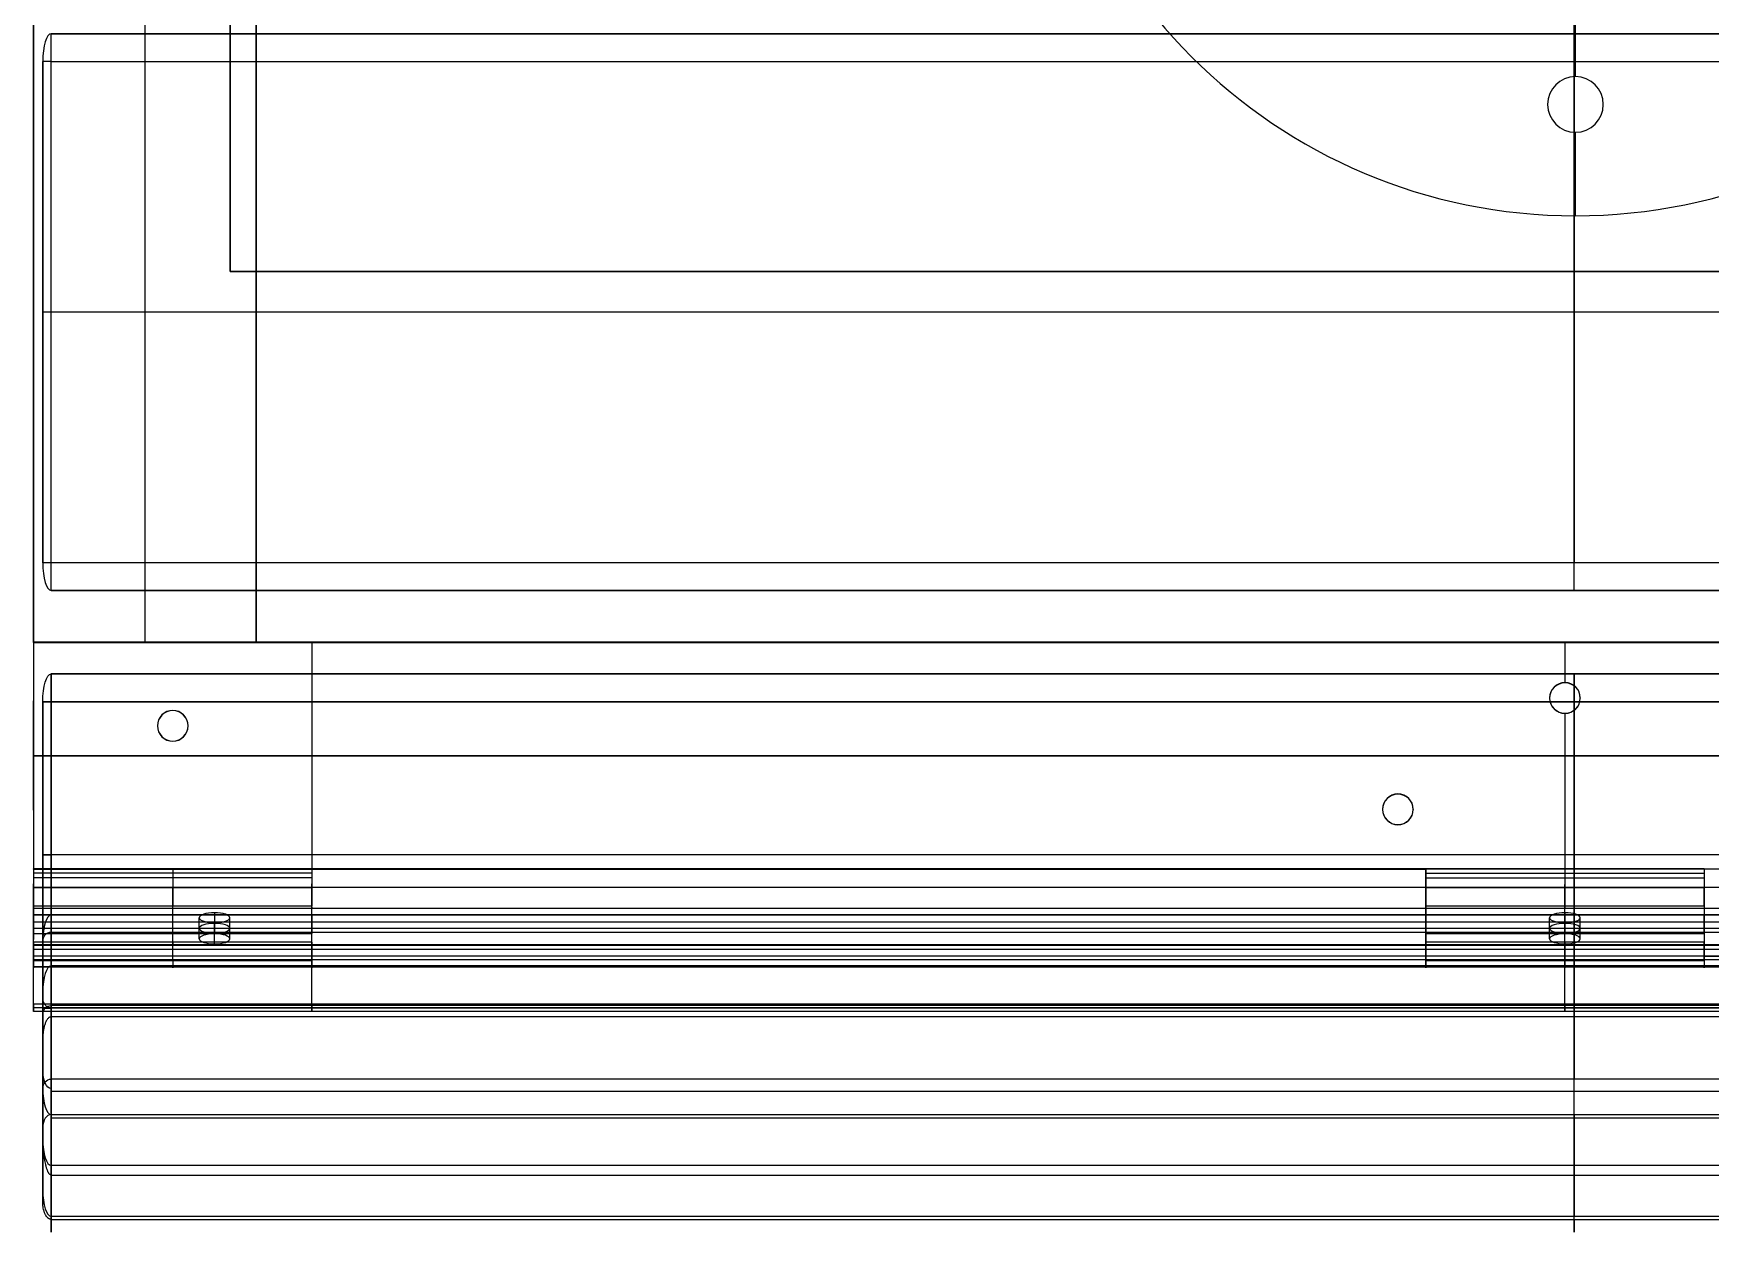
# Model space of a CAD drawing. Header units: millimetres. Extents: x -3602 to 1532, y 0 to 13678.
# Drawn here: x -3602.3 to -3301.1, y 13115.9 to 13332.2 of the extents above; entities that cross this region are included whole.
import ezdxf

# ---------------------------------------------------------------- set-up
doc = ezdxf.new("R2010")
doc.units = ezdxf.units.MM
doc.header["$MEASUREMENT"] = 0
doc.layers.add('Domyślny', color=7, linetype='Continuous', true_color=0x000000)

# ---------------------------------------------------------------- blocks, each defined once
blk = doc.blocks.new('deska 2 siedziska awki Soft 02.012 SN')
at = {"layer": 'Domyślny'}
for p, q in [((5, 0), (1795, 0)), ((900, 0, 14), (900, 0, -14)), ((0, -73.03), (0, -5)), ((900, -5, -19), (900, -60, -19)), ((900, -60, 19), (900, -5, 19)), ((1800, -73.03), (1800, -5)), ((5, -32.5, -19), (1795, -32.5, -19)), ((5, -32.5, 19), (1795, -32.5, 19)), ((0, -43.46, 14), (0, -43.46, -14)), ((1800, -43.46, 14), (1800, -43.46, -14)), ((0, -58.03, 14), (0, -81.92, -8.3)), ((5, -60, -19), (1795, -60, -19)), ((5, -60, 19), (5, -90, -9)), ((900, -90, -9), (900, -60, 19)), ((1800, -58.03, 14), (1800, -81.92, -8.3)), ((5, -75, 5), (1795, -75, 5))]:
    blk.add_line(p, q, dxfattribs=at)
for centre, start, end in [((5, -5, -14), 90, 180), ((5, -5, 14), 90, 180), ((5, -5), 90, 180), ((1795, -5, 14), 360, 90), ((1795, -5), 0, 90), ((1795, -5, -14), 360, 90)]:
    blk.add_arc(centre, 5, start, end, dxfattribs=at)
at = {"layer": 'Domyślny', "extrusion": (1, 3.90799e-15, 5.32907e-15)}
blk.add_arc((-5, 14, 5), 5, 0, 90, dxfattribs=at)
at = {"layer": 'Domyślny', "extrusion": (1, 0, 0)}
for centre, radius, start, end in [((-5, -14, 900), 5, 270, 0), ((-5, 14, 900), 5, 0, 90), ((-5, 14, 1795), 5, 0, 90), ((-5, -14, 1795), 5, 270, 0), ((-60, 31, 900), 50, 233.1301, 270), ((-60, 31, 1795), 50, 233.1301, 270)]:
    blk.add_arc(centre, radius, start, end, dxfattribs=at)
at = {"layer": 'Domyślny', "extrusion": (1, 9.59233e-15, -5.32907e-15)}
blk.add_arc((-5, -14, 5), 5, 270, 0, dxfattribs=at)
at = {"layer": 'Domyślny', "extrusion": (0, 1, 0)}
for centre, start, end in [((-5, -14, -5), 270, 360), ((-5, -14, -32.5), 270, 0), ((-5, 14, -32.5), 0, 90), ((-1795, -14, -32.5), 180, 270), ((-1795, 14, -32.5), 90, 180)]:
    blk.add_arc(centre, 5, start, end, dxfattribs=at)
at = {"layer": 'Domyślny', "extrusion": (-3.55271e-16, 1, 3.80829e-30)}
blk.add_arc((-5, 14, -5), 5, 0, 90, dxfattribs=at)
at = {"layer": 'Domyślny', "extrusion": (-7.10543e-16, 1, -3.23433e-29)}
blk.add_arc((-1795, -14, -5), 5, 180, 270, dxfattribs=at)
at = {"layer": 'Domyślny', "extrusion": (-5.32907e-16, 1, -1.77636e-16)}
blk.add_arc((-1795, 14, -5), 5, 90, 180, dxfattribs=at)
at = {"layer": 'Domyślny', "extrusion": (1, -3.01703e-15, -1.45143e-14)}
blk.add_arc((-60, 31), 45, 240.847, 270, dxfattribs=at)
at = {"layer": 'Domyślny', "extrusion": (-2.84217e-15, 1, -2.84217e-15)}
blk.add_arc((-5, -14, -60), 5, 270, 0, dxfattribs=at)
at = {"layer": 'Domyślny', "extrusion": (1, 6.91713e-15, 1.03597e-14)}
blk.add_arc((-60, 31, 5), 50, 233.1301, 270, dxfattribs=at)
at = {"layer": 'Domyślny', "extrusion": (-2.84217e-15, 1, 1.42109e-15)}
blk.add_arc((-1795, -14, -60), 5, 180, 270, dxfattribs=at)
at = {"layer": 'Domyślny', "extrusion": (1, 1.15438e-13, 4.04033e-13)}
blk.add_arc((-60, 31, 1800), 45, 240.847, 270, dxfattribs=at)
at = {"layer": 'Domyślny', "extrusion": (0, 0.731055, 0.682318)}
for centre, start, end in [((-5, 49.83, -50.7), 0, 90), ((-1795, 49.83, -50.7), 90, 180)]:
    blk.add_arc(centre, 5, start, end, dxfattribs=at)
at = {"layer": 'Domyślny'}
for points in [[(5, 0, 14), (5, 0), (5, 0, -14)], [(1795, 0, 14), (900, 0, 14), (5, 0, 14)], [(5, 0, -14), (900, 0, -14), (1795, 0, -14)], [(1795, 0, -14), (1795, 0), (1795, 0, 14)], [(0, -60, -14), (0, -32.5, -14), (0, -5, -14)], [(0, -5, 14), (0, -31.51, 14), (0, -58.03, 14)], [(0, -5, -14), (0, -5), (0, -5, 14)], [(1795, -5, -19), (900, -5, -19), (5, -5, -19)], [(5, -5, -19), (5, -32.5, -19), (5, -60, -19)], [(5, -5, 19), (900, -5, 19), (1795, -5, 19)], [(5, -60, 19), (5, -32.5, 19), (5, -5, 19)], [(1795, -60, -19), (1795, -32.5, -19), (1795, -5, -19)], [(1795, -5, 19), (1795, -32.5, 19), (1795, -60, 19)], [(1800, -5, -14), (1800, -5), (1800, -5, 14)], [(1800, -5, 14), (1800, -31.51, 14), (1800, -58.03, 14)], [(1800, -60, -14), (1800, -32.5, -14), (1800, -5, -14)], [(5, -60, 19), (900, -60, 19), (1795, -60, 19)], [(5, -90, -9), (5, -75, 5), (5, -60, 19)], [(1795, -60, 19), (1795, -75, 5), (1795, -90, -9)], [(1795, -90, -9), (900, -90, -9), (5, -90, -9)]]:
    blk.add_open_spline(points, degree=2, dxfattribs=at)
for points, knots in [([(5, -60, 19), (4.73, -60, 19), (4.46, -59.99, 18.98), (4.07, -59.97, 18.92), (3.95, -59.96, 18.89), (3.71, -59.93, 18.83), (3.59, -59.92, 18.8), (3.26, -59.88, 18.69), (3.05, -59.85, 18.61), (2.68, -59.78, 18.43), (2.51, -59.74, 18.34), (2.19, -59.66, 18.14), (2.04, -59.62, 18.03), (1.77, -59.54, 17.82), (1.65, -59.49, 17.71), (1.41, -59.4, 17.49), (1.31, -59.36, 17.37), (1.11, -59.27, 17.15), (1.02, -59.22, 17.03), (0.77, -59.08, 16.68), (0.63, -58.99, 16.44), (0.39, -58.8, 15.96), (0.3, -58.71, 15.72), (0.15, -58.51, 15.23), (0.09, -58.42, 14.98), (0.02, -58.22, 14.49), (0, -58.13, 14.25), (0, -58.03, 14)], [-3.141593, -3.141593, -3.141593, -3.141593, -3.043631, -3.043631, -2.99465, -2.99465, -2.945669, -2.945669, -2.847502, -2.847502, -2.749335, -2.749335, -2.651095, -2.651095, -2.552855, -2.552855, -2.454641, -2.454641, -2.356427, -2.356427, -2.160019, -2.160019, -1.963614, -1.963614, -1.7672, -1.7672, -1.570796, -1.570796, -1.570796, -1.570796]), ([(1795, -60, 19), (1795.27, -60, 19), (1795.54, -59.99, 18.98), (1795.93, -59.97, 18.92), (1796.05, -59.96, 18.89), (1796.29, -59.93, 18.83), (1796.41, -59.92, 18.8), (1796.74, -59.88, 18.69), (1796.95, -59.85, 18.61), (1797.32, -59.78, 18.43), (1797.49, -59.74, 18.34), (1797.81, -59.66, 18.14), (1797.96, -59.62, 18.03), (1798.23, -59.54, 17.82), (1798.35, -59.49, 17.71), (1798.59, -59.4, 17.49), (1798.69, -59.36, 17.37), (1798.89, -59.27, 17.15), (1798.98, -59.22, 17.03), (1799.23, -59.08, 16.68), (1799.37, -58.99, 16.44), (1799.61, -58.8, 15.96), (1799.7, -58.71, 15.72), (1799.85, -58.51, 15.23), (1799.91, -58.42, 14.98), (1799.98, -58.22, 14.49), (1800, -58.13, 14.25), (1800, -58.03, 14)], [0, 0, 0, 0, 0.097962, 0.097962, 0.146943, 0.146943, 0.195923, 0.195923, 0.294091, 0.294091, 0.392258, 0.392258, 0.490498, 0.490498, 0.588738, 0.588738, 0.686952, 0.686952, 0.785166, 0.785166, 0.981574, 0.981574, 1.177978, 1.177978, 1.374393, 1.374393, 1.570796, 1.570796, 1.570796, 1.570796]), ([(0, -81.92, -8.3), (0, -82.26, -8.34), (0.01, -82.6, -8.38), (0.06, -83.28, -8.46), (0.1, -83.62, -8.49), (0.21, -84.31, -8.56), (0.27, -84.65, -8.6), (0.44, -85.35, -8.66), (0.54, -85.69, -8.7), (0.73, -86.21, -8.74), (0.8, -86.39, -8.75), (0.95, -86.73, -8.78), (1.03, -86.91, -8.8), (1.2, -87.26, -8.82), (1.3, -87.43, -8.84), (1.51, -87.78, -8.86), (1.63, -87.95, -8.87), (1.82, -88.21, -8.89), (1.89, -88.3, -8.9), (2.03, -88.47, -8.91), (2.11, -88.56, -8.91), (2.27, -88.73, -8.93), (2.35, -88.82, -8.93), (2.54, -88.99, -8.94), (2.64, -89.07, -8.95), (2.85, -89.24, -8.96), (2.96, -89.33, -8.96), (3.16, -89.45, -8.97), (3.22, -89.49, -8.97), (3.37, -89.57, -8.98), (3.44, -89.61, -8.98), (3.61, -89.69, -8.98), (3.7, -89.73, -8.99), (3.89, -89.81, -8.99), (3.99, -89.84, -8.99), (4.17, -89.89, -8.99), (4.23, -89.91, -9), (4.36, -89.94, -9), (4.43, -89.95, -9), (4.58, -89.97, -9), (4.66, -89.98, -9), (4.83, -90, -9), (4.91, -90, -9), (5, -90, -9)], [-0.00001449, -0.00001449, -0.00001449, -0.00001449, 0.00128883, 0.00128883, 0.00259215, 0.00259215, 0.00389548, 0.00389548, 0.00519879, 0.00519879, 0.00585046, 0.00585046, 0.00650212, 0.00650212, 0.00715381, 0.00715381, 0.0078055, 0.0078055, 0.00813133, 0.00813133, 0.00845715, 0.00845715, 0.00878298, 0.00878298, 0.00910881, 0.00910881, 0.00943446, 0.00943446, 0.00959729, 0.00959729, 0.00976011, 0.00976011, 0.00992294, 0.00992294, 0.01008576, 0.01008576, 0.01016717, 0.01016717, 0.01024859, 0.01024859, 0.01033, 0.01033, 0.01041141, 0.01041141, 0.01041141, 0.01041141]), ([(1795, -90, -9), (1795.09, -90, -9), (1795.17, -90, -9), (1795.34, -89.98, -9), (1795.42, -89.97, -9), (1795.57, -89.95, -9), (1795.64, -89.94, -9), (1795.77, -89.91, -9), (1795.83, -89.89, -8.99), (1796.01, -89.84, -8.99), (1796.11, -89.81, -8.99), (1796.3, -89.73, -8.99), (1796.39, -89.69, -8.98), (1796.56, -89.61, -8.98), (1796.63, -89.57, -8.98), (1796.78, -89.49, -8.97), (1796.84, -89.45, -8.97), (1797.04, -89.33, -8.96), (1797.15, -89.24, -8.96), (1797.36, -89.07, -8.95), (1797.46, -88.99, -8.94), (1797.65, -88.82, -8.93), (1797.73, -88.73, -8.93), (1797.89, -88.56, -8.91), (1797.97, -88.47, -8.91), (1798.11, -88.3, -8.9), (1798.18, -88.21, -8.89), (1798.37, -87.95, -8.87), (1798.49, -87.78, -8.86), (1798.7, -87.43, -8.84), (1798.8, -87.26, -8.82), (1798.97, -86.91, -8.8), (1799.05, -86.73, -8.78), (1799.2, -86.39, -8.75), (1799.27, -86.21, -8.74), (1799.46, -85.69, -8.7), (1799.56, -85.35, -8.66), (1799.73, -84.65, -8.6), (1799.79, -84.31, -8.56), (1799.9, -83.62, -8.49), (1799.94, -83.28, -8.46), (1799.99, -82.6, -8.38), (1800, -82.26, -8.34), (1800, -81.92, -8.3)], [0, 0, 0, 0, 0.00008149, 0.00008149, 0.00016298, 0.00016298, 0.00024446, 0.00024446, 0.00032595, 0.00032595, 0.00048893, 0.00048893, 0.0006519, 0.0006519, 0.00081488, 0.00081488, 0.00097785, 0.00097785, 0.0013038, 0.0013038, 0.00162994, 0.00162994, 0.00195607, 0.00195607, 0.0022822, 0.0022822, 0.00260833, 0.00260833, 0.00326062, 0.00326062, 0.00391291, 0.00391291, 0.00456518, 0.00456518, 0.00521746, 0.00521746, 0.00652198, 0.00652198, 0.00782651, 0.00782651, 0.00913105, 0.00913105, 0.01043558, 0.01043558, 0.01043558, 0.01043558])]:
    blk.add_open_spline(points, degree=3, knots=knots, dxfattribs=at)
blk = doc.blocks.new('ZD 06_Bez rowka')
at = {"layer": 'Domyślny'}
for p, q in [((-45, 19), (45, 19)), ((0, 19, -895), (0, 19, 895)), ((-50, -19), (-50, 14)), ((0, -19, 900), (0, 14, 900)), ((0, -19, -900), (0, 14, -900)), ((50, -19), (50, 14)), ((-50, -2.5, 895), (-50, -2.5, -895)), ((-45, -2.5, 900), (45, -2.5, 900)), ((-45, -2.5, -900), (45, -2.5, -900)), ((50, -2.5, -895), (50, -2.5, 895)), ((50, -19), (-50, -19)), ((0, -19, -900), (0, -19, 900))]:
    blk.add_line(p, q, dxfattribs=at)
for centre, start, end in [((-45, 14, -895), 90, 180), ((-45, 14, 895), 90, 180), ((-45, 14, -895), 90, 180), ((-45, 14), 90, 180), ((45, 14, -895), 360, 90), ((45, 14, 895), 360, 90), ((45, 14, -895), 0, 90), ((45, 14), 0, 90)]:
    blk.add_arc(centre, 5, start, end, dxfattribs=at)
at = {"layer": 'Domyślny', "extrusion": (1, 1.84741e-14, 9.09495e-14)}
blk.add_arc((14, -895, -45), 5, 270, 0, dxfattribs=at)
at = {"layer": 'Domyślny', "extrusion": (1, -7.10543e-15, -1.56319e-14)}
blk.add_arc((14, 895, -45), 5, 0, 90, dxfattribs=at)
at = {"layer": 'Domyślny', "extrusion": (1, 0, 0)}
for centre, start, end in [((14, -895), 270, 0), ((14, 895), 0, 90)]:
    blk.add_arc(centre, 5, start, end, dxfattribs=at)
at = {"layer": 'Domyślny', "extrusion": (1, -7.10543e-15, 1.08002e-13)}
blk.add_arc((14, -895, 45), 5, 270, 0, dxfattribs=at)
at = {"layer": 'Domyślny', "extrusion": (1, 3.55271e-14, 1.13687e-14)}
blk.add_arc((14, 895, 45), 5, 0, 90, dxfattribs=at)
at = {"layer": 'Domyślny', "extrusion": (-1.42109e-15, 1, -2.84217e-15)}
blk.add_arc((45, -895, 14), 5, 270, 360, dxfattribs=at)
at = {"layer": 'Domyślny', "extrusion": (-8.52651e-15, 1, 1.20792e-14)}
blk.add_arc((45, 895, 14), 5, 0, 90, dxfattribs=at)
at = {"layer": 'Domyślny', "extrusion": (-4.0492e-29, 1, -1.42109e-15)}
blk.add_arc((-45, -895, 14), 5, 180, 270, dxfattribs=at)
at = {"layer": 'Domyślny', "extrusion": (5.68434e-15, 1, -1.29656e-28)}
blk.add_arc((-45, 895, 14), 5, 90, 180, dxfattribs=at)
at = {"layer": 'Domyślny', "extrusion": (0, 1, 0)}
for centre, start, end in [((45, -895, -2.5), 270, 0), ((45, 895, -2.5), 0, 90), ((-45, -895, -2.5), 180, 270), ((-45, 895, -2.5), 90, 180)]:
    blk.add_arc(centre, 5, start, end, dxfattribs=at)
at = {"layer": 'Domyślny', "extrusion": (-1.06581e-14, 1, -1.49214e-14)}
blk.add_arc((45, -895, -19), 5, 270, 0, dxfattribs=at)
at = {"layer": 'Domyślny', "extrusion": (6.39488e-15, 1, -7.10543e-16)}
blk.add_arc((45, 895, -19), 5, 0, 90, dxfattribs=at)
at = {"layer": 'Domyślny', "extrusion": (5.68434e-15, 1, -1.42109e-14)}
blk.add_arc((-45, -895, -19), 5, 180, 270, dxfattribs=at)
at = {"layer": 'Domyślny', "extrusion": (-2.77112e-14, 1, -1.42109e-14)}
blk.add_arc((-45, 895, -19), 5, 90, 180, dxfattribs=at)
at = {"layer": 'Domyślny'}
for points in [[(-45, 19, -895), (0, 19, -895), (45, 19, -895)], [(-45, 19, 895), (-45, 19), (-45, 19, -895)], [(45, 19, 895), (0, 19, 895), (-45, 19, 895)], [(45, 19, -895), (45, 19), (45, 19, 895)], [(-50, 14, 895), (-50, -2.5, 895), (-50, -19, 895)], [(-50, 14, -895), (-50, 14), (-50, 14, 895)], [(-50, -19, -895), (-50, -2.5, -895), (-50, 14, -895)], [(45, 14, 900), (0, 14, 900), (-45, 14, 900)], [(-45, 14, 900), (-45, -2.5, 900), (-45, -19, 900)], [(45, 14, -900), (0, 14, -900), (-45, 14, -900)], [(-45, 14, -900), (-45, -2.5, -900), (-45, -19, -900)], [(45, -19, 900), (45, -2.5, 900), (45, 14, 900)], [(45, -19, -900), (45, -2.5, -900), (45, 14, -900)], [(50, 14, 895), (50, 14), (50, 14, -895)], [(50, -19, 895), (50, -2.5, 895), (50, 14, 895)], [(50, 14, -895), (50, -2.5, -895), (50, -19, -895)], [(-50, -19, 895), (-50, -19), (-50, -19, -895)], [(-45, -19, 900), (0, -19, 900), (45, -19, 900)], [(45, -19, -900), (0, -19, -900), (-45, -19, -900)], [(50, -19, 895), (50, -19), (50, -19, -895)]]:
    blk.add_open_spline(points, degree=2, dxfattribs=at)

msp = doc.modelspace()

# ---------------------------------------------------------------- linework, layer by layer
at = {"layer": 'Domyślny'}
for p, q in [((-3602.27, 13571.6, 379), (-3602.27, 13222.82, 379)), ((-3602.27, 13571.58, 377), (-3602.27, 13222.82, 377)), ((-3602.27, 13222.82, 375), (-3602.27, 13571.57, 375)), ((-3582.27, 13571.6, 379), (-3582.27, 13222.82, 379)), ((-3582.27, 13571.57, 375), (-3582.27, 13222.82, 375)), ((-3562.27, 13222.82, 379), (-3562.27, 13571.6, 379)), ((-3562.27, 13571.58, 377), (-3562.27, 13222.82, 377)), ((-3562.27, 13222.82, 375), (-3562.27, 13571.57, 375)), ((-3325.39, 13324.44, -222.35), (-3325.39, 13345.94, -222.35)), ((-3325.39, 13324.44, -228.35), (-3325.39, 13345.94, -228.35)), ((-3325.39, 13324.44, -228.35), (-3325.39, 13324.44, -222.35)), ((-3330.39, 13319.44, -228.35), (-3330.39, 13319.44, -222.35)), ((-3320.39, 13319.44, -228.35), (-3320.39, 13319.44, -222.35)), ((-3325.39, 13314.44, -222.35), (-3325.39, 13314.44, -228.35)), ((-3325.39, 13299.44, -222.35), (-3325.39, 13314.44, -222.35)), ((-3325.39, 13299.44, -228.35), (-3325.39, 13314.44, -228.35)), ((-3325.39, 13299.44, -228.35), (-3325.39, 13299.44, -222.35)), ((-3566.98, 13289.44, 378.9), (-3566.98, 13289.44, 374.9)), ((-3325.6, 13289.44, 374.9), (-3325.6, 13289.44, 378.9)), ((-3602.27, 13222.83, 377), (-3552.27, 13222.83, 377)), ((-3602.27, 13222.83, 377), (-3052.27, 13222.83, 377)), ((-3327.27, 13222.85, 375), (-3327.27, 13215.6, 374.94)), ((-3327.27, 13222.85, 375), (-3327.27, 13222.82, 379)), ((-3327.27, 13222.82, 379), (-3327.27, 13215.57, 378.94)), ((-3327.27, 13215.57, 378.94), (-3327.27, 13215.6, 374.94)), ((-3602.27, 13192.67, 374.74), (-3602.27, 13212.3, 378.91)), ((-3577.27, 13210.57, 378.89), (-3577.27, 13210.6, 374.89)), ((-3330.02, 13212.85, 374.91), (-3330.02, 13212.82, 378.91)), ((-3324.52, 13212.85, 374.91), (-3324.52, 13212.82, 378.91)), ((-3580.02, 13207.85, 374.87), (-3580.02, 13207.82, 378.87)), ((-3574.52, 13207.85, 374.87), (-3574.52, 13207.82, 378.87)), ((-3327.27, 13210.1, 374.89), (-3327.27, 13210.07, 378.89)), ((-3327.27, 13210.1, 374.89), (-3327.27, 13182.15, 374.64)), ((-3327.27, 13210.07, 378.89), (-3327.27, 13182.12, 378.64)), ((-3577.27, 13205.1, 374.84), (-3577.27, 13205.07, 378.84)), ((-3602.27, 13202.06, 378.82), (-3602.27, 13202.91, 374.82)), ((-3602.27, 13202.5, 374.82), (-3552.27, 13202.5, 374.82)), ((-3602.27, 13202.5, 374.82), (-3052.27, 13202.5, 374.82)), ((-3602.27, 13202.47, 378.82), (-3552.27, 13202.47, 378.82)), ((-3602.27, 13202.47, 378.82), (-3052.27, 13202.47, 378.82)), ((-3357.27, 13195.57, 378.76), (-3357.27, 13195.6, 374.76)), ((-3360.02, 13192.85, 374.74), (-3360.02, 13192.82, 378.74)), ((-3354.52, 13192.85, 374.74), (-3354.52, 13192.82, 378.74)), ((-3357.27, 13190.1, 374.71), (-3357.27, 13190.07, 378.71)), ((-3357.27, 13190.1, 374.71), (-3357.27, 13190.07, 378.71)), ((-3602.27, 13182.14, 376.52), (-3602.27, 13175.56, 375.13)), ((-3352.27, 13182.13, 376.64), (-3602.27, 13182.13, 376.64)), ((-3552.27, 13181.36, 374.56), (-3602.27, 13181.36, 374.56)), ((-3552.27, 13180.52, 378.47), (-3602.27, 13180.52, 378.47)), ((-3552.27, 13182.14, 376.52), (-3552.27, 13175.56, 375.13)), ((-3302.27, 13182.15, 374.64), (-3352.27, 13182.15, 374.64)), ((-3352.27, 13175.56, 375.13), (-3352.27, 13182.14, 376.52)), ((-3302.27, 13182.12, 378.64), (-3352.27, 13182.12, 378.64)), ((-3352.27, 13181.36, 374.56), (-3302.27, 13181.36, 374.56)), ((-3352.27, 13180.52, 378.47), (-3302.27, 13180.52, 378.47)), ((-3302.27, 13182.14, 376.52), (-3302.27, 13175.56, 375.13)), ((-3302.27, 13182.13, 376.64), (-3052.27, 13182.13, 376.64)), ((-3602.27, 13178.59, 377.79), (-3602.27, 13179.48, 373.59)), ((-3577.27, 13169.01, 357.7), (-3577.27, 13178.83, 372.82)), ((-3552.27, 13178.59, 377.79), (-3552.27, 13179.48, 373.59)), ((-3352.27, 13179.48, 373.59), (-3352.27, 13178.59, 377.79)), ((-3327.27, 13174.25, 337.92), (-3327.27, 13178.89, 324.45)), ((-3327.27, 13169.01, 357.7), (-3327.27, 13178.83, 372.82)), ((-3302.27, 13179.48, 373.59), (-3302.27, 13178.59, 377.79)), ((-3602.27, 13175.01, 366.94), (-3602.27, 13169.48, 365.76)), ((-3577.27, 13165.65, 359.87), (-3577.27, 13175.48, 375)), ((-3569.77, 13174.25, 337.92), (-3569.77, 13170.47, 336.62)), ((-3552.27, 13167.33, 358.78), (-3552.27, 13177.16, 373.91)), ((-3352.27, 13177.16, 373.91), (-3352.27, 13167.33, 358.78)), ((-3327.27, 13165.65, 359.87), (-3327.27, 13175.48, 375)), ((-3327.27, 13170.47, 336.62), (-3327.27, 13175.11, 323.15)), ((-3327.27, 13174.25, 337.92), (-3327.27, 13170.47, 336.62)), ((-3302.27, 13177.16, 373.91), (-3302.27, 13167.33, 358.78)), ((-3602.27, 13173.92, 365.26), (-3552.27, 13173.92, 365.26)), ((-3602.27, 13171.66, 369.11), (-3602.27, 13172.83, 363.58)), ((-3602.27, 13171.51, 345.88), (-3552.27, 13171.51, 345.88)), ((-3572.52, 13169.58, 339.22), (-3572.52, 13173.36, 340.52)), ((-3569.77, 13168.68, 341.82), (-3569.77, 13172.46, 343.12)), ((-3567.02, 13169.58, 339.22), (-3567.02, 13173.36, 340.52)), ((-3552.27, 13173.92, 365.26), (-3552.27, 13170.57, 367.44)), ((-3552.27, 13171.51, 345.88), (-3092.27, 13171.51, 345.88)), ((-3352.27, 13173.92, 365.26), (-3302.27, 13173.92, 365.26)), ((-3352.27, 13173.92, 365.26), (-3352.27, 13170.57, 367.44)), ((-3330.02, 13169.58, 339.22), (-3330.02, 13173.36, 340.52)), ((-3327.27, 13157.86, 308.74), (-3327.27, 13173.93, 314.28)), ((-3327.27, 13156.56, 312.53), (-3327.27, 13172.63, 318.06)), ((-3327.27, 13168.68, 341.82), (-3327.27, 13172.46, 343.12)), ((-3327.27, 13168.48, 354.69), (-3327.27, 13172.46, 343.12)), ((-3324.52, 13169.58, 339.22), (-3324.52, 13173.36, 340.52)), ((-3302.27, 13170.57, 367.44), (-3302.27, 13173.92, 365.26)), ((-3602.27, 13170.57, 367.44), (-3552.27, 13170.57, 367.44)), ((-3602.27, 13169.01, 357.7), (-3602.27, 13164.46, 356.73)), ((-3552.27, 13169.01, 357.7), (-3552.27, 13164.46, 356.73)), ((-3352.27, 13170.57, 367.44), (-3302.27, 13170.57, 367.44)), ((-3352.27, 13164.46, 356.73), (-3352.27, 13169.01, 357.7)), ((-3352.27, 13168.45, 354.69), (-3302.27, 13168.45, 354.69)), ((-3327.27, 13164.54, 353.85), (-3327.27, 13168.68, 341.82)), ((-3302.27, 13169.01, 357.7), (-3302.27, 13164.46, 356.73)), ((-3602.27, 13167.73, 344.58), (-3552.27, 13167.73, 344.58)), ((-3602.27, 13165.94, 359.69), (-3602.27, 13167.07, 354.39)), ((-3352.27, 13166.49, 354.27), (-3602.27, 13166.49, 354.27)), ((-3602.27, 13165.9, 311.51), (-3552.27, 13165.9, 311.51)), ((-3552.27, 13167.73, 344.58), (-3092.27, 13167.73, 344.58)), ((-3552.27, 13165.94, 359.69), (-3552.27, 13167.07, 354.39)), ((-3552.27, 13165.9, 311.51), (-3092.27, 13165.9, 311.51)), ((-3352.27, 13167.07, 354.39), (-3352.27, 13165.94, 359.69)), ((-3302.27, 13167.07, 354.39), (-3302.27, 13165.94, 359.69)), ((-3302.27, 13166.49, 354.27), (-3052.27, 13166.49, 354.27)), ((-3602.27, 13164.6, 315.29), (-3552.27, 13164.6, 315.29)), ((-3552.27, 13164.6, 315.29), (-3092.27, 13164.6, 315.29)), ((-3302.27, 13164.54, 353.85), (-3352.27, 13164.54, 353.85)), ((-3552.27, 13157.21, 310.64), (-3602.27, 13157.21, 310.64)), ((-3092.27, 13157.21, 310.64), (-3552.27, 13157.21, 310.64)), ((-3327.27, 13157.86, 308.74), (-3327.27, 13156.56, 312.53))]:
    msp.add_line(p, q, dxfattribs=at)
for centre, radius, start, end in [((-3325.39, 13396.94, -222.35), 97.5, 90, 270), ((-3325.39, 13396.94, -228.35), 97.5, 90, 270), ((-3325.39, 13396.94, -225.35), 97.5, 90, 270), ((-3325.39, 13396.94, -222.35), 97.5, 270, 90), ((-3325.39, 13396.94, -228.35), 97.5, 270, 90), ((-3325.39, 13396.94, -225.35), 97.5, 270, 90), ((-3325.39, 13319.44, -228.35), 5, 90, 270), ((-3325.39, 13319.44, -222.35), 5, 90, 270), ((-3325.39, 13319.44, -225.35), 5, 90, 270), ((-3325.39, 13319.44, -228.35), 5, 270, 90), ((-3325.39, 13319.44, -222.35), 5, 270, 90), ((-3325.39, 13319.44, -225.35), 5, 270, 90)]:
    msp.add_arc(centre, radius, start, end, dxfattribs=at)
at = {"layer": 'Domyślny', "extrusion": (-3.21743e-15, -0.008727, 0.999962)}
for centre in [(-3327.27, 13215.62, 259.59), (-3357.27, 13195.62, 263.59)]:
    msp.add_arc(centre, 2.75, 90, 270, dxfattribs=at)
at = {"layer": 'Domyślny', "extrusion": (0, -0.008727, 0.999962)}
for centre, start, end in [((-3327.27, 13215.62, 261.59), 90, 270), ((-3327.27, 13215.62, 261.59), 270, 90), ((-3577.27, 13210.62, 259.59), 90, 270), ((-3577.27, 13210.62, 261.59), 90, 270), ((-3577.27, 13210.62, 259.59), 270, 90), ((-3577.27, 13210.62, 261.59), 270, 90), ((-3577.27, 13210.62, 263.59), 270, 90), ((-3357.27, 13195.62, 261.59), 90, 270), ((-3357.27, 13195.62, 261.59), 270, 90)]:
    msp.add_arc(centre, 2.75, start, end, dxfattribs=at)
at = {"layer": 'Domyślny', "extrusion": (3.84677e-28, -0.008727, 0.999962)}
msp.add_arc((-3327.27, 13215.62, 263.59), 2.75, 90, 270, dxfattribs=at)
at = {"layer": 'Domyślny', "extrusion": (3.21743e-15, -0.008727, 0.999962)}
msp.add_arc((-3327.27, 13215.62, 259.59), 2.75, 270, 90, dxfattribs=at)
at = {"layer": 'Domyślny', "extrusion": (1.44577e-28, -0.008727, 0.999962)}
msp.add_arc((-3327.27, 13215.62, 263.59), 2.75, 270, 90, dxfattribs=at)
at = {"layer": 'Domyślny', "extrusion": (-5.6478e-14, -0.008727, 0.999962)}
msp.add_arc((-3577.27, 13210.62, 263.59), 2.75, 90, 270, dxfattribs=at)
at = {"layer": 'Domyślny', "extrusion": (3.5427e-29, -0.008727, 0.999962)}
msp.add_arc((-3357.27, 13195.62, 259.59), 2.75, 90, 270, dxfattribs=at)
at = {"layer": 'Domyślny', "extrusion": (7.88861e-29, -0.008727, 0.999962)}
msp.add_arc((-3357.27, 13195.62, 259.59), 2.75, 270, 90, dxfattribs=at)
at = {"layer": 'Domyślny', "extrusion": (2.56452e-28, -0.008727, 0.999962)}
msp.add_arc((-3357.27, 13195.62, 263.59), 2.75, 270, 90, dxfattribs=at)
at = {"layer": 'Domyślny', "extrusion": (1, 0, 0)}
for centre, radius, start, end in [((13182.19, 370.64, -3602.27), 4, 90.5, 147), ((13182.19, 370.64, -3602.27), 8, 90.5, 147), ((13182.19, 370.64, -3577.27), 4, 90.5, 147), ((13182.19, 370.64, -3577.27), 8, 90.5, 147), ((13182.19, 370.64, -3352.27), 4, 90.5, 147), ((13182.19, 370.64, -3352.27), 8, 90.5, 147), ((13182.19, 370.64, -3327.27), 4, 90.5, 147), ((13182.19, 370.64, -3327.27), 8, 90.5, 147), ((13171.33, 321.84, -3327.27), 8, 289, 19), ((13182.19, 370.64, -3302.27), 4, 90.5, 147), ((13182.19, 370.64, -3302.27), 8, 90.5, 147), ((13171.33, 321.84, -3602.27), 8, 289, 19), ((13171.33, 321.84, -3602.27), 4, 289, 19), ((13171.33, 321.84, -3327.27), 4, 289, 19), ((13172.36, 355.52, -3602.27), 4, 147, 192), ((13172.36, 355.52, -3577.27), 4, 147, 192), ((13172.36, 355.52, -3352.27), 4, 147, 192), ((13172.36, 355.52, -3327.27), 4, 147, 192), ((13172.36, 355.52, -3302.27), 4, 147, 192), ((13172.36, 355.52, -3602.27), 8, 147, 192), ((13172.36, 355.52, -3577.27), 8, 147, 192), ((13172.36, 355.52, -3352.27), 8, 147, 192), ((13172.36, 355.52, -3327.27), 8, 147, 192), ((13172.36, 355.52, -3302.27), 8, 147, 192)]:
    msp.add_arc(centre, radius, start, end, dxfattribs=at)
at = {"layer": 'Domyślny', "extrusion": (1, -1.03902e-12, 1.58261e-12)}
msp.add_arc((13182.19, 370.64, -3552.27), 4, 90.5, 147, dxfattribs=at)
at = {"layer": 'Domyślny', "extrusion": (1, 1.16772e-12, -2.0931e-12)}
msp.add_arc((13182.19, 370.64, -3552.27), 8, 90.5, 147, dxfattribs=at)
at = {"layer": 'Domyślny', "extrusion": (1, -1.052e-10, 5.13096e-11)}
msp.add_arc((13171.33, 321.84, -3552.27), 8, 289, 19, dxfattribs=at)
msp.add_arc((13171.33, 321.84, -3552.27), 8, 289, 19, dxfattribs=at)
at = {"layer": 'Domyślny', "extrusion": (0, 0.945519, 0.325568)}
for centre, start, end in [((3569.77, -3966.86, 12566.52), 270, 90), ((3569.77, -3966.86, 12566.52), 90, 270), ((3569.77, -3966.86, 12564.52), 270, 90), ((3569.77, -3966.86, 12564.52), 90, 270), ((3327.27, -3966.86, 12564.52), 270, 90), ((3327.27, -3966.86, 12564.52), 90, 270), ((3569.77, -3966.86, 12562.52), 270, 90), ((3569.77, -3966.86, 12562.52), 90, 270)]:
    msp.add_arc(centre, 2.75, start, end, dxfattribs=at)
at = {"layer": 'Domyślny', "extrusion": (1, -2.10838e-10, 1.0319e-10)}
msp.add_arc((13171.33, 321.84, -3552.27), 4, 289, 19, dxfattribs=at)
msp.add_arc((13171.33, 321.84, -3552.27), 4, 289, 19, dxfattribs=at)
at = {"layer": 'Domyślny', "extrusion": (-9.3229e-31, 0.945519, 0.325568)}
msp.add_arc((3327.27, -3966.86, 12566.52), 2.75, 270, 90, dxfattribs=at)
at = {"layer": 'Domyślny', "extrusion": (-7.60175e-30, 0.945519, 0.325568)}
msp.add_arc((3327.27, -3966.86, 12566.52), 2.75, 90, 270, dxfattribs=at)
at = {"layer": 'Domyślny', "extrusion": (1, 3.58912e-12, -7.35371e-13)}
msp.add_arc((13172.36, 355.52, -3552.27), 4, 147, 192, dxfattribs=at)
at = {"layer": 'Domyślny', "extrusion": (-2.1873e-30, 0.945519, 0.325568)}
msp.add_arc((3327.27, -3966.86, 12562.52), 2.75, 270, 90, dxfattribs=at)
at = {"layer": 'Domyślny', "extrusion": (9.68147e-31, 0.945519, 0.325568)}
msp.add_arc((3327.27, -3966.86, 12562.52), 2.75, 90, 270, dxfattribs=at)
at = {"layer": 'Domyślny', "extrusion": (1, 2.24744e-12, -4.00895e-13)}
msp.add_arc((13172.36, 355.52, -3552.27), 8, 147, 192, dxfattribs=at)
at = {"layer": 'Domyślny'}
for points in [[(-3566.98, 13384.75, 374.9), (-3566.98, 13337.1, 374.9), (-3566.98, 13289.44, 374.9)], [(-3566.98, 13384.75, 378.9), (-3566.98, 13337.1, 378.9), (-3566.98, 13289.44, 378.9)], [(-3566.98, 13289.44, 376.9), (-3566.98, 13337.1, 376.9), (-3566.98, 13384.75, 376.9)], [(-3325.6, 13289.44, 378.9), (-3325.6, 13337.1, 378.9), (-3325.6, 13384.75, 378.9)], [(-3325.6, 13289.44, 374.9), (-3325.6, 13337.1, 374.9), (-3325.6, 13384.75, 374.9)], [(-3566.98, 13289.44, 374.9), (-3325.6, 13289.44, 374.9), (-3084.23, 13289.44, 374.9)], [(-3566.98, 13289.44, 378.9), (-3325.6, 13289.44, 378.9), (-3084.23, 13289.44, 378.9)], [(-3084.23, 13289.44, 376.9), (-3325.6, 13289.44, 376.9), (-3566.98, 13289.44, 376.9)], [(-3602.27, 13222.85, 375), (-3602.27, 13202.5, 374.82), (-3602.27, 13182.15, 374.64)], [(-3602.27, 13222.82, 379), (-3602.27, 13222.83, 377), (-3602.27, 13222.85, 375)], [(-3552.27, 13222.85, 375), (-3577.27, 13222.85, 375), (-3602.27, 13222.85, 375)], [(-3602.27, 13222.85, 375), (-3602.27, 13202.5, 374.82), (-3602.27, 13182.15, 374.64)], [(-3602.27, 13222.85, 375), (-3602.27, 13222.83, 377), (-3602.27, 13222.82, 379)], [(-3052.27, 13222.85, 375), (-3327.27, 13222.85, 375), (-3602.27, 13222.85, 375)], [(-3602.27, 13222.82, 379), (-3602.27, 13202.47, 378.82), (-3602.27, 13182.12, 378.64)], [(-3552.27, 13222.82, 379), (-3577.27, 13222.82, 379), (-3602.27, 13222.82, 379)], [(-3602.27, 13222.82, 379), (-3602.27, 13202.47, 378.82), (-3602.27, 13182.12, 378.64)], [(-3052.27, 13222.82, 379), (-3327.27, 13222.82, 379), (-3602.27, 13222.82, 379)], [(-3602.27, 13222.82, 379), (-3602.27, 13222.82, 377), (-3602.27, 13222.82, 375)], [(-3602.27, 13222.82, 375), (-3582.27, 13222.82, 375), (-3562.27, 13222.82, 375)], [(-3562.27, 13222.82, 379), (-3582.27, 13222.82, 379), (-3602.27, 13222.82, 379)], [(-3562.27, 13222.82, 375), (-3562.27, 13222.82, 377), (-3562.27, 13222.82, 379)], [(-3552.27, 13222.85, 375), (-3552.27, 13202.5, 374.82), (-3552.27, 13182.15, 374.64)], [(-3552.27, 13222.85, 375), (-3552.27, 13222.83, 377), (-3552.27, 13222.82, 379)], [(-3552.27, 13222.82, 379), (-3552.27, 13202.47, 378.82), (-3552.27, 13182.12, 378.64)], [(-3602.27, 13182.15, 374.64), (-3577.27, 13182.15, 374.64), (-3552.27, 13182.15, 374.64)], [(-3602.27, 13182.15, 374.64), (-3602.27, 13182.13, 376.64), (-3602.27, 13182.12, 378.64)], [(-3602.27, 13182.12, 378.64), (-3602.27, 13182.13, 376.64), (-3602.27, 13182.15, 374.64)], [(-3602.27, 13182.15, 374.64), (-3477.27, 13182.15, 374.64), (-3352.27, 13182.15, 374.64)], [(-3602.27, 13182.12, 378.64), (-3577.27, 13182.12, 378.64), (-3552.27, 13182.12, 378.64)], [(-3602.27, 13182.12, 378.64), (-3477.27, 13182.12, 378.64), (-3352.27, 13182.12, 378.64)], [(-3552.27, 13182.15, 374.64), (-3552.27, 13182.13, 376.64), (-3552.27, 13182.12, 378.64)], [(-3352.27, 13182.15, 374.64), (-3352.27, 13182.13, 376.64), (-3352.27, 13182.12, 378.64)], [(-3302.27, 13182.12, 378.64), (-3302.27, 13182.13, 376.64), (-3302.27, 13182.15, 374.64)], [(-3302.27, 13182.15, 374.64), (-3177.27, 13182.15, 374.64), (-3052.27, 13182.15, 374.64)], [(-3052.27, 13182.12, 378.64), (-3177.27, 13182.12, 378.64), (-3302.27, 13182.12, 378.64)], [(-3602.27, 13178.89, 324.45), (-3577.27, 13178.89, 324.45), (-3552.27, 13178.89, 324.45)], [(-3602.27, 13175.11, 323.15), (-3602.27, 13177, 323.8), (-3602.27, 13178.89, 324.45)], [(-3602.27, 13168.48, 354.69), (-3602.27, 13173.69, 339.57), (-3602.27, 13178.89, 324.45)], [(-3602.27, 13169.01, 357.7), (-3602.27, 13173.92, 365.26), (-3602.27, 13178.83, 372.82)], [(-3602.27, 13178.83, 372.82), (-3577.27, 13178.83, 372.82), (-3552.27, 13178.83, 372.82)], [(-3602.27, 13178.83, 372.82), (-3602.27, 13177.16, 373.91), (-3602.27, 13175.48, 375)], [(-3552.27, 13178.89, 324.45), (-3322.27, 13178.89, 324.45), (-3092.27, 13178.89, 324.45)], [(-3552.27, 13168.48, 354.69), (-3552.27, 13173.69, 339.57), (-3552.27, 13178.89, 324.45)], [(-3552.27, 13168.48, 354.69), (-3552.27, 13173.69, 339.57), (-3552.27, 13178.89, 324.45)], [(-3552.27, 13169.01, 357.7), (-3552.27, 13173.92, 365.26), (-3552.27, 13178.83, 372.82)], [(-3552.27, 13178.83, 372.82), (-3552.27, 13177.16, 373.91), (-3552.27, 13175.48, 375)], [(-3352.27, 13178.83, 372.82), (-3327.27, 13178.83, 372.82), (-3302.27, 13178.83, 372.82)], [(-3352.27, 13169.01, 357.7), (-3352.27, 13173.92, 365.26), (-3352.27, 13178.83, 372.82)], [(-3352.27, 13178.83, 372.82), (-3352.27, 13177.16, 373.91), (-3352.27, 13175.48, 375)], [(-3302.27, 13178.83, 372.82), (-3302.27, 13173.92, 365.26), (-3302.27, 13169.01, 357.7)], [(-3302.27, 13175.48, 375), (-3302.27, 13177.16, 373.91), (-3302.27, 13178.83, 372.82)], [(-3602.27, 13175.48, 375), (-3577.27, 13175.48, 375), (-3552.27, 13175.48, 375)], [(-3602.27, 13165.65, 359.87), (-3602.27, 13170.57, 367.44), (-3602.27, 13175.48, 375)], [(-3602.27, 13175.11, 323.15), (-3577.27, 13175.11, 323.15), (-3552.27, 13175.11, 323.15)], [(-3602.27, 13164.54, 353.85), (-3602.27, 13169.83, 338.5), (-3602.27, 13175.11, 323.15)], [(-3552.27, 13165.65, 359.87), (-3552.27, 13170.57, 367.44), (-3552.27, 13175.48, 375)], [(-3552.27, 13175.11, 323.15), (-3322.27, 13175.11, 323.15), (-3092.27, 13175.11, 323.15)], [(-3552.27, 13164.54, 353.85), (-3552.27, 13169.83, 338.5), (-3552.27, 13175.11, 323.15)], [(-3552.27, 13164.54, 353.85), (-3552.27, 13169.83, 338.5), (-3552.27, 13175.11, 323.15)], [(-3352.27, 13175.48, 375), (-3327.27, 13175.48, 375), (-3302.27, 13175.48, 375)], [(-3352.27, 13165.65, 359.87), (-3352.27, 13170.57, 367.44), (-3352.27, 13175.48, 375)], [(-3302.27, 13175.48, 375), (-3302.27, 13170.57, 367.44), (-3302.27, 13165.65, 359.87)], [(-3602.27, 13157.86, 308.74), (-3602.27, 13165.9, 311.51), (-3602.27, 13173.93, 314.28)], [(-3602.27, 13173.93, 314.28), (-3577.27, 13173.93, 314.28), (-3552.27, 13173.93, 314.28)], [(-3602.27, 13173.93, 314.28), (-3602.27, 13173.28, 316.17), (-3602.27, 13172.63, 318.06)], [(-3602.27, 13156.56, 312.53), (-3602.27, 13164.6, 315.29), (-3602.27, 13172.63, 318.06)], [(-3602.27, 13172.63, 318.06), (-3577.27, 13172.63, 318.06), (-3552.27, 13172.63, 318.06)], [(-3552.27, 13157.86, 308.74), (-3552.27, 13165.9, 311.51), (-3552.27, 13173.93, 314.28)], [(-3552.27, 13173.93, 314.28), (-3322.27, 13173.93, 314.28), (-3092.27, 13173.93, 314.28)], [(-3552.27, 13157.86, 308.74), (-3552.27, 13165.9, 311.51), (-3552.27, 13173.93, 314.28)], [(-3552.27, 13156.56, 312.53), (-3552.27, 13164.6, 315.29), (-3552.27, 13172.63, 318.06)], [(-3552.27, 13172.63, 318.06), (-3322.27, 13172.63, 318.06), (-3092.27, 13172.63, 318.06)], [(-3552.27, 13156.56, 312.53), (-3552.27, 13164.6, 315.29), (-3552.27, 13172.63, 318.06)], [(-3552.27, 13169.01, 357.7), (-3577.27, 13169.01, 357.7), (-3602.27, 13169.01, 357.7)], [(-3602.27, 13165.65, 359.87), (-3602.27, 13167.33, 358.78), (-3602.27, 13169.01, 357.7)], [(-3602.27, 13168.48, 354.69), (-3602.27, 13168.47, 354.69), (-3602.27, 13168.45, 354.69)], [(-3552.27, 13168.48, 354.69), (-3577.27, 13168.48, 354.69), (-3602.27, 13168.48, 354.69)], [(-3552.27, 13168.45, 354.69), (-3577.27, 13168.45, 354.69), (-3602.27, 13168.45, 354.69)], [(-3602.27, 13164.54, 353.85), (-3602.27, 13166.49, 354.27), (-3602.27, 13168.45, 354.69)], [(-3602.27, 13168.45, 354.69), (-3477.27, 13168.45, 354.69), (-3352.27, 13168.45, 354.69)], [(-3602.27, 13164.54, 353.85), (-3602.27, 13166.49, 354.27), (-3602.27, 13168.45, 354.69)], [(-3602.27, 13168.45, 354.69), (-3602.27, 13166.49, 354.27), (-3602.27, 13164.54, 353.85)], [(-3552.27, 13168.45, 354.69), (-3577.27, 13168.45, 354.69), (-3602.27, 13168.45, 354.69)], [(-3552.27, 13165.65, 359.87), (-3552.27, 13167.33, 358.78), (-3552.27, 13169.01, 357.7)], [(-3092.27, 13168.48, 354.69), (-3322.27, 13168.48, 354.69), (-3552.27, 13168.48, 354.69)], [(-3552.27, 13168.48, 354.69), (-3552.27, 13168.47, 354.69), (-3552.27, 13168.45, 354.69)], [(-3552.27, 13168.48, 354.69), (-3552.27, 13168.47, 354.69), (-3552.27, 13168.45, 354.69)], [(-3552.27, 13164.54, 353.85), (-3552.27, 13166.49, 354.27), (-3552.27, 13168.45, 354.69)], [(-3552.27, 13168.45, 354.69), (-3552.27, 13166.49, 354.27), (-3552.27, 13164.54, 353.85)], [(-3092.27, 13168.45, 354.69), (-3322.27, 13168.45, 354.69), (-3552.27, 13168.45, 354.69)], [(-3552.27, 13168.45, 354.69), (-3552.27, 13166.49, 354.27), (-3552.27, 13164.54, 353.85)], [(-3302.27, 13169.01, 357.7), (-3327.27, 13169.01, 357.7), (-3352.27, 13169.01, 357.7)], [(-3352.27, 13169.01, 357.7), (-3352.27, 13167.33, 358.78), (-3352.27, 13165.65, 359.87)], [(-3352.27, 13168.45, 354.69), (-3352.27, 13166.49, 354.27), (-3352.27, 13164.54, 353.85)], [(-3327.27, 13168.48, 354.69), (-3327.27, 13168.47, 354.69), (-3327.27, 13168.45, 354.69)], [(-3327.27, 13168.45, 354.69), (-3327.27, 13166.49, 354.27), (-3327.27, 13164.54, 353.85)], [(-3302.27, 13165.65, 359.87), (-3302.27, 13167.33, 358.78), (-3302.27, 13169.01, 357.7)], [(-3302.27, 13168.45, 354.69), (-3302.27, 13166.49, 354.27), (-3302.27, 13164.54, 353.85)], [(-3302.27, 13168.45, 354.69), (-3177.27, 13168.45, 354.69), (-3052.27, 13168.45, 354.69)], [(-3552.27, 13166.49, 354.27), (-3577.27, 13166.49, 354.27), (-3602.27, 13166.49, 354.27)], [(-3552.27, 13166.49, 354.27), (-3577.27, 13166.49, 354.27), (-3602.27, 13166.49, 354.27)], [(-3552.27, 13165.65, 359.87), (-3577.27, 13165.65, 359.87), (-3602.27, 13165.65, 359.87)], [(-3092.27, 13166.49, 354.27), (-3322.27, 13166.49, 354.27), (-3552.27, 13166.49, 354.27)], [(-3302.27, 13165.65, 359.87), (-3327.27, 13165.65, 359.87), (-3352.27, 13165.65, 359.87)], [(-3602.27, 13164.54, 353.85), (-3577.27, 13164.54, 353.85), (-3552.27, 13164.54, 353.85)], [(-3352.27, 13164.54, 353.85), (-3477.27, 13164.54, 353.85), (-3602.27, 13164.54, 353.85)], [(-3602.27, 13164.54, 353.85), (-3577.27, 13164.54, 353.85), (-3552.27, 13164.54, 353.85)], [(-3552.27, 13164.54, 353.85), (-3322.27, 13164.54, 353.85), (-3092.27, 13164.54, 353.85)], [(-3052.27, 13164.54, 353.85), (-3177.27, 13164.54, 353.85), (-3302.27, 13164.54, 353.85)], [(-3602.27, 13157.86, 308.74), (-3602.27, 13157.21, 310.64), (-3602.27, 13156.56, 312.53)], [(-3552.27, 13157.86, 308.74), (-3577.27, 13157.86, 308.74), (-3602.27, 13157.86, 308.74)], [(-3552.27, 13156.56, 312.53), (-3577.27, 13156.56, 312.53), (-3602.27, 13156.56, 312.53)], [(-3092.27, 13157.86, 308.74), (-3322.27, 13157.86, 308.74), (-3552.27, 13157.86, 308.74)], [(-3552.27, 13157.86, 308.74), (-3552.27, 13157.21, 310.64), (-3552.27, 13156.56, 312.53)], [(-3552.27, 13157.86, 308.74), (-3552.27, 13157.21, 310.64), (-3552.27, 13156.56, 312.53)], [(-3092.27, 13156.56, 312.53), (-3322.27, 13156.56, 312.53), (-3552.27, 13156.56, 312.53)]]:
    msp.add_open_spline(points, degree=2, dxfattribs=at)

# ---------------------------------------------------------------- block references
at = {"layer": 'Domyślny', "extrusion": (-1, -3.22469e-15, -1.39529e-17), "zscale": 0.3055555555555552, "rotation": 359.9999999999996}
msp.add_blockref('ZD 06_Bez rowka', (-13282.14, 398.05, 3325.62), dxfattribs=at)
msp.add_blockref('ZD 06_Bez rowka', (-13282.14, 398.05, 3325.62), dxfattribs=at)
at = {"layer": 'Domyślny', "extrusion": (5.30054e-18, 6.63532e-15, -1), "xscale": 0.3055555555555553}
msp.add_blockref('deska 2 siedziska awki Soft 02.012 SN', (3050.62, 13217.16, -398.25), dxfattribs=at)
msp.add_blockref('deska 2 siedziska awki Soft 02.012 SN', (3050.62, 13217.16, -398.25), dxfattribs=at)
at = {"layer": 'Domyślny', "extrusion": (5.51257e-17, 0.943166, 0.332322), "xscale": -0.3055555555555554, "rotation": 180}
msp.add_blockref('deska 2 siedziska awki Soft 02.012 SN', (3050.62, -4075.89, 12514.33), dxfattribs=at)

doc.saveas('drawing.dxf')
